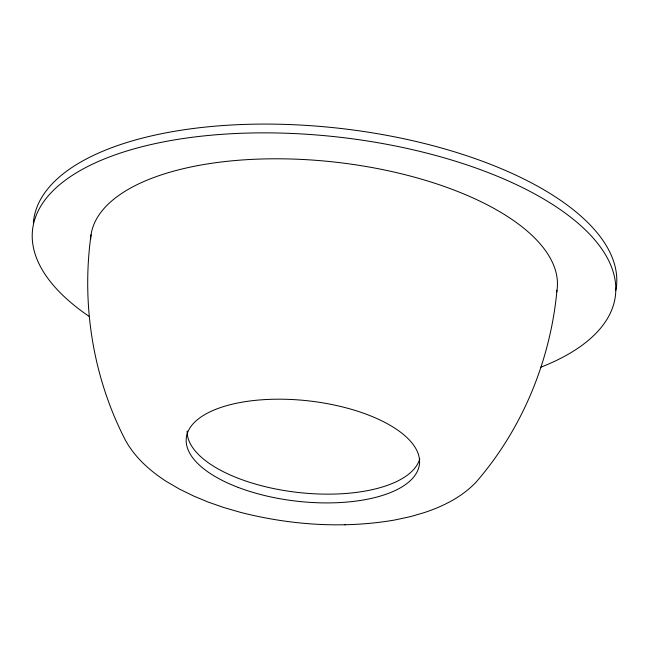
<?xml version="1.0" encoding="UTF-8"?>
<svg xmlns="http://www.w3.org/2000/svg" width="649" height="649" viewBox="0 0 649 649"><rect width="100%" height="100%" fill="white"/><g stroke="black" fill="none" stroke-linecap="round" stroke-linejoin="round"><path stroke-width="0.97" d="M556.972 290.249C550.474 360.463 522.396 428.859 476.033 482.191C462.015 496.98 443.259 506.325 424.13 512.645L410.533 516.612L394.673 520.027C343.54 528.805 290.663 525.146 240.519 512.369L223.637 507.469L208.232 502.091L193.856 496.12L179.481 489.111L166.266 481.388C150.024 470.874 135.024 457.594 125.565 440.484C93.026 377.637 81.271 304.787 91.047 234.792M344.935 524.798L345.495 524.765M90.6 239.578A234.63 101.009 6.4 0 1 335.598 162.177A234.63 101.009 6.4 0 1 556.647 292.139M419.773 458.738A117.315 50.508 6.4 0 1 299.432 492.607A117.315 50.508 6.4 0 1 187.22 433.719M187.155 432.826A117.315 50.508 6.4 0 1 187.131 431.05M89.221 316.469A293.291 126.263 6.4 0 1 135.487 148.467A293.291 126.263 6.4 0 1 533.689 193.378A293.291 126.263 6.4 0 1 540.455 367.366M33.359 222.842A293.291 126.263 6.4 0 1 341.463 128.543A293.291 126.263 6.4 0 1 615.885 290.273M238.159 487.399A117.315 50.508 6.4 0 0 419.343 464.911A117.315 50.508 6.4 0 0 251.082 400.839A117.315 50.508 6.4 0 0 238.159 487.399"/></g></svg>
